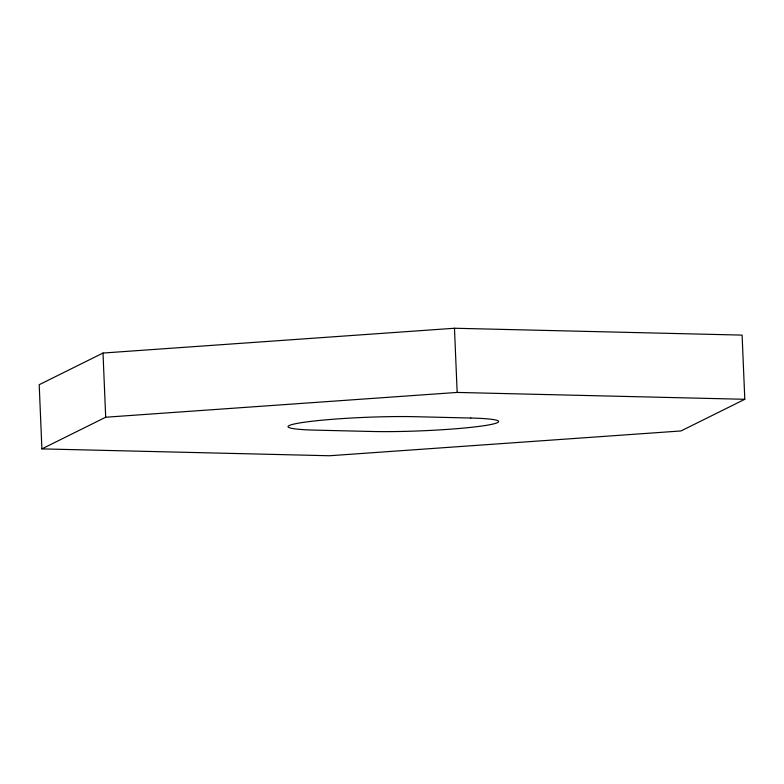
<?xml version="1.0" encoding="UTF-8"?>
<svg xmlns="http://www.w3.org/2000/svg" width="784" height="784" viewBox="0 0 784 784"><rect width="100%" height="100%" fill="white"/><g stroke="black" fill="none" stroke-linecap="round" stroke-linejoin="round"><path stroke-width="1.18" d="M103.008 353.045L39.2 384.709L41.895 448.889L329.525 455.749L680.992 430.955L744.8 399.291L742.105 335.111L454.475 328.251L103.008 353.045L105.693 417.225L41.895 448.889M105.693 417.225L457.16 392.431L744.8 399.291M454.475 328.251L457.16 392.431M470.841 418.039L414.785 416.696A77.332 6.066 -2.4 0 0 305.976 422.008A77.332 6.066 -2.4 0 0 315.854 430.151L371.9 431.484A77.332 6.066 -2.4 0 0 480.719 426.173A77.332 6.066 -2.4 0 0 470.841 418.039"/></g></svg>
